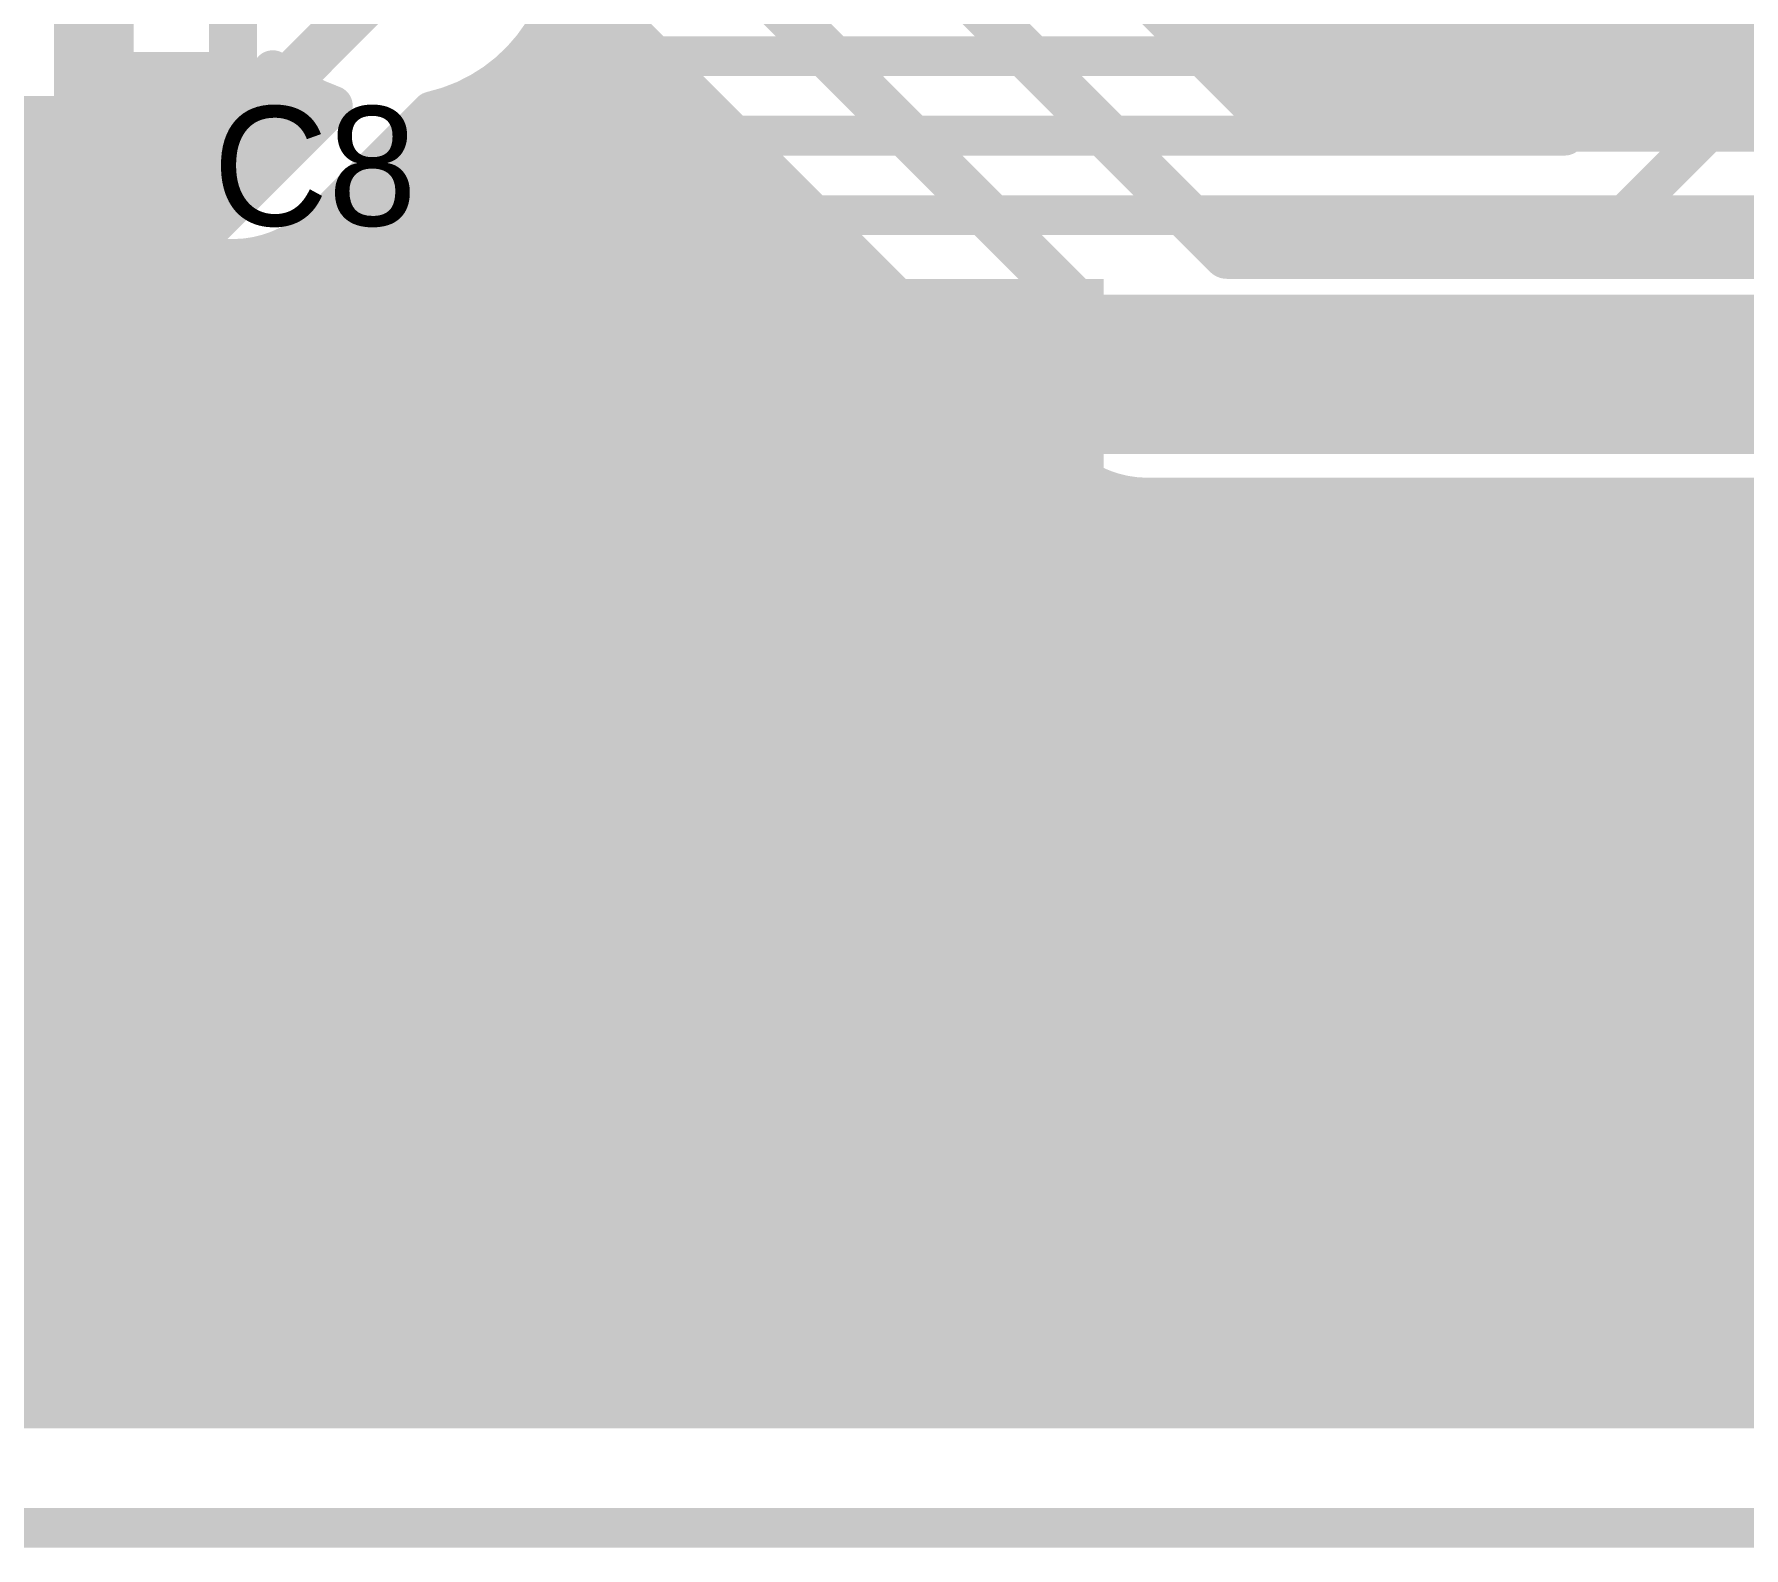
# Model space of a CAD drawing. Header units: millimetres. Extents: x 1.9 to 5.81, y 3 to 5.61.
# Drawn here: x 3.925 to 4.355, y 2.995 to 3.3755 of the extents above; entities that cross this region are included whole.
import ezdxf

# ---------------------------------------------------------------- set-up
doc = ezdxf.new("R2010")
doc.units = ezdxf.units.MM
doc.header["$MEASUREMENT"] = 0
for name, color, linetype in [('BottomLayer', 5, 'Continuous'), ('BottomSolder', 6, 'Continuous'), ('KeepOutLayer', 6, 'Continuous'), ('MultiLayer', 9, 'Continuous'), ('TopLayer', 1, 'Continuous'), ('TopOverlay', 2, 'Continuous'), ('TopPaste', 8, 'Continuous'), ('TopSolder', 216, 'Continuous')]:
    doc.layers.add(name, color=color, linetype=linetype)

msp = doc.modelspace()

# ---------------------------------------------------------------- linework, layer by layer
at = {"layer": 'BottomLayer'}
for points, const_width in [([(4.25, 3.351), (4.25, 3.47116)], 0.01), ([(4.03, 3.465), (4.205, 3.29)], 0.012), ([(4.26, 3.351), (4.26, 3.46116)], 0.01), ([(4.27, 3.351), (4.27, 3.45116)], 0.01), ([(4.28, 3.351), (4.28, 3.44116)], 0.01), ([(4.29, 3.351), (4.29, 3.43116)], 0.01), ([(4.24, 3.351), (4.24, 3.41938)], 0.01), ([(4.3, 3.351), (4.3, 3.42116)], 0.01), ([(4.13, 3.415), (4.225, 3.32)], 0.012), ([(4.31, 3.351), (4.31, 3.41116)], 0.01), ([(4.23, 3.35884), (4.23, 3.40646)], 0.01), ([(4.32, 3.351), (4.32, 3.40116)], 0.01), ([(4.22, 3.36884), (4.22, 3.39969)], 0.01), ([(4.19335, 3.39549), (4.23784, 3.351)], 0.01), ([(4.21, 3.37884), (4.21, 3.39613)], 0.01), ([(3.975, 3.35), (4.015, 3.39)], 0.012), ([(4.05926, 3.3919), (4.18306, 3.2681)], 0.01), ([(4.06, 3.03), (4.06, 3.39116)], 0.01), ([(4.33, 3.351), (4.33, 3.39131)], 0.01), ([(4.34, 3.351), (4.34, 3.38566)], 0.01), ([(4.35, 3.351), (4.35, 3.384)], 0.01), ([(4.36, 3.351), (4.36, 3.384)], 0.01), ([(4.05531, 3.38), (4.07116, 3.38)], 0.01), ([(4.07, 3.03), (4.07, 3.38116)], 0.01), ([(4.20884, 3.38), (5.2539, 3.38)], 0.01), ([(4.05, 3.03), (4.05, 3.37172)], 0.01), ([(4.08, 3.03), (4.08, 3.37116)], 0.01), ([(4.04854, 3.37), (4.08116, 3.37)], 0.01), ([(4.21884, 3.37), (5.24877, 3.37)], 0.01), ([(4.04, 3.03), (4.04, 3.36258)], 0.01), ([(4.03562, 3.36), (4.09116, 3.36)], 0.01), ([(4.09, 3.03), (4.09, 3.36116)], 0.01), ([(4.22884, 3.36), (5.24592, 3.36)], 0.01), ([(3.99694, 3.3281), (4.02496, 3.35612)], 0.01), ([(4.03, 3.03), (4.03, 3.35757)], 0.01), ([(2.27, 3.35), (3.975, 3.35)], 0.012), ([(4.01884, 3.35), (4.10116, 3.35)], 0.01), ([(4.02, 3.03), (4.02, 3.35116)], 0.01), ([(4.1, 3.03), (4.1, 3.35116)], 0.01), ([(4.23784, 3.351), (5.24501, 3.351)], 0.01), ([(4.01, 3.03), (4.01, 3.34116)], 0.01), ([(4.11, 3.03), (4.11, 3.34116)], 0.01), ([(4.00884, 3.34), (4.11116, 3.34)], 0.01), ([(3.99884, 3.33), (4.12116, 3.33)], 0.01), ([(4, 3.03), (4, 3.33116)], 0.01), ([(4.12, 3.03), (4.12, 3.33116)], 0.01), ([(2.27, 3.319), (3.975, 3.319)], 0.01), ([(3.92, 3.03), (3.92, 3.319)], 0.01), ([(3.93, 3.03), (3.93, 3.319)], 0.01), ([(3.94, 3.03), (3.94, 3.319)], 0.01), ([(3.95, 3.03), (3.95, 3.319)], 0.01), ([(3.96, 3.03), (3.96, 3.319)], 0.01), ([(3.97, 3.03), (3.97, 3.319)], 0.01), ([(3.98, 3.03), (3.98, 3.31941)], 0.01), ([(3.98281, 3.32), (4.13116, 3.32)], 0.01), ([(3.99, 3.03), (3.99, 3.32287)], 0.01), ([(4.13, 3.03), (4.13, 3.32116)], 0.01), ([(4.225, 3.32), (5.27, 3.32)], 0.012), ([(4.14, 3.03), (4.14, 3.31116)], 0.01), ([(1.93, 3.31), (4.14116, 3.31)], 0.01), ([(1.93, 3.3), (4.15116, 3.3)], 0.01), ([(4.15, 3.03), (4.15, 3.30116)], 0.01), ([(1.93, 3.29), (4.16116, 3.29)], 0.01), ([(4.16, 3.03), (4.16, 3.29116)], 0.01), ([(4.205, 3.29), (5.16, 3.29)], 0.012), ([(4.17, 3.03), (4.17, 3.28116)], 0.01), ([(1.93, 3.28), (4.17116, 3.28)], 0.01), ([(1.93, 3.27), (4.18116, 3.27)], 0.01), ([(4.18, 3.03), (4.18, 3.27116)], 0.01), ([(1.93, 3.26), (4.19719, 3.26)], 0.01), ([(4.19, 3.03), (4.19, 3.26287)], 0.01), ([(4.2, 3.03), (4.2, 3.25941)], 0.01), ([(4.205, 3.259), (5.14716, 3.259)], 0.01), ([(4.21, 3.03), (4.21, 3.259)], 0.01), ([(4.22, 3.03), (4.22, 3.259)], 0.01), ([(4.23, 3.03), (4.23, 3.259)], 0.01), ([(4.24, 3.03), (4.24, 3.259)], 0.01), ([(4.25, 3.03), (4.25, 3.259)], 0.01), ([(4.26, 3.03), (4.26, 3.259)], 0.01), ([(4.27, 3.03), (4.27, 3.259)], 0.01), ([(4.28, 3.03), (4.28, 3.259)], 0.01), ([(4.29, 3.03), (4.29, 3.259)], 0.01), ([(4.3, 3.03), (4.3, 3.259)], 0.01), ([(4.31, 3.03), (4.31, 3.259)], 0.01), ([(4.32, 3.03), (4.32, 3.259)], 0.01), ([(4.33, 3.03), (4.33, 3.259)], 0.01), ([(4.34, 3.03), (4.34, 3.259)], 0.01), ([(4.35, 3.03), (4.35, 3.259)], 0.01), ([(4.36, 3.03), (4.36, 3.259)], 0.01), ([(1.93, 3.25), (5.15616, 3.25)], 0.01), ([(1.93, 3.24), (5.16616, 3.24)], 0.01), ([(1.93, 3.23), (5.17616, 3.23)], 0.01), ([(1.93, 3.22), (5.18616, 3.22)], 0.01), ([(1.93, 3.21), (5.19616, 3.21)], 0.01), ([(1.93, 3.2), (5.20616, 3.2)], 0.01), ([(2.03041, 3.19), (5.21616, 3.19)], 0.01), ([(2.05123, 3.18), (5.22616, 3.18)], 0.01), ([(2.06423, 3.17), (5.23616, 3.17)], 0.01), ([(2.07365, 3.16), (5.24592, 3.16)], 0.01), ([(2.08078, 3.15), (5.245, 3.15)], 0.01), ([(2.08617, 3.14), (5.24592, 3.14)], 0.01), ([(2.09014, 3.13), (5.24877, 3.13)], 0.01), ([(2.09287, 3.12), (5.2539, 3.12)], 0.01), ([(2.09447, 3.11), (5.26225, 3.11)], 0.01), ([(2.095, 3.1), (5.27709, 3.1)], 0.01), ([(2.09447, 3.09), (5.60553, 3.09)], 0.01), ([(2.09287, 3.08), (5.60713, 3.08)], 0.01), ([(2.09014, 3.07), (5.60986, 3.07)], 0.01), ([(2.08617, 3.06), (5.61383, 3.06)], 0.01), ([(2.08078, 3.05), (5.61922, 3.05)], 0.01), ([(2.07365, 3.04), (5.62635, 3.04)], 0.01), ([(2.06423, 3.03), (5.63577, 3.03)], 0.01), ([(2.06423, 3.03), (5.63577, 3.03)], 0.01)]:
    msp.add_lwpolyline(points, dxfattribs=dict(at, const_width=const_width))
at = {"layer": 'BottomLayer', "const_width": 0.01}
for points in [[(4.05926, 3.3919, -0.300216), (4.02496, 3.35612)], [(3.99694, 3.3281, -0.199163), (3.975, 3.319)], [(3.99692, 3.32808, -0.198912), (3.975, 3.319)], [(4.205, 3.259, -0.199163), (4.18306, 3.2681)], [(4.205, 3.259, -0.198912), (4.18308, 3.26808)]]:
    msp.add_lwpolyline(points, format="xyb", dxfattribs=at)
at = {"layer": 'BottomLayer'}
for points, const_width in [([(4.05281, 3.38, 1), (4.05781, 3.38, 1)], 0.005), ([(4.06866, 3.38, 1), (4.07366, 3.38, 1)], 0.005), ([(4.20634, 3.38, 1), (4.21134, 3.38, 1)], 0.005), ([(4.2075, 3.37884, 1), (4.2125, 3.37884, 1)], 0.005), ([(4.0475, 3.37172, 1), (4.0525, 3.37172, 1)], 0.005), ([(4.0775, 3.37116, 1), (4.0825, 3.37116, 1)], 0.005), ([(4.04604, 3.37, 1), (4.05104, 3.37, 1)], 0.005), ([(4.07866, 3.37, 1), (4.08366, 3.37, 1)], 0.005), ([(4.21634, 3.37, 1), (4.22134, 3.37, 1)], 0.005), ([(4.2175, 3.36884, 1), (4.2225, 3.36884, 1)], 0.005), ([(4.0375, 3.36258, 1), (4.0425, 3.36258, 1)], 0.005), ([(4.03312, 3.36, 1), (4.03812, 3.36, 1)], 0.005), ([(4.0875, 3.36116, 1), (4.0925, 3.36116, 1)], 0.005), ([(4.08866, 3.36, 1), (4.09366, 3.36, 1)], 0.005), ([(4.22634, 3.36, 1), (4.23134, 3.36, 1)], 0.005), ([(4.2275, 3.35884, 1), (4.2325, 3.35884, 1)], 0.005), ([(4.02246, 3.35612, 1), (4.02746, 3.35612, 1)], 0.005), ([(4.02246, 3.35612, 1), (4.02746, 3.35612, 1)], 0.005), ([(4.0275, 3.35757, 1), (4.0325, 3.35757, 1)], 0.005), ([(3.972, 3.35, 1), (3.978, 3.35, 1)], 0.006), ([(3.972, 3.35, 1), (3.978, 3.35, 1)], 0.006), ([(4.01634, 3.35, 1), (4.02134, 3.35, 1)], 0.005), ([(4.0175, 3.35116, 1), (4.0225, 3.35116, 1)], 0.005), ([(4.0975, 3.35116, 1), (4.1025, 3.35116, 1)], 0.005), ([(4.09866, 3.35, 1), (4.10366, 3.35, 1)], 0.005), ([(4.23534, 3.351, 1), (4.24034, 3.351, 1)], 0.005), ([(4.23534, 3.351, 1), (4.24034, 3.351, 1)], 0.005), ([(4.2375, 3.351, 1), (4.2425, 3.351, 1)], 0.005), ([(4.2475, 3.351, 1), (4.2525, 3.351, 1)], 0.005), ([(4.2575, 3.351, 1), (4.2625, 3.351, 1)], 0.005), ([(4.2675, 3.351, 1), (4.2725, 3.351, 1)], 0.005), ([(4.2775, 3.351, 1), (4.2825, 3.351, 1)], 0.005), ([(4.2875, 3.351, 1), (4.2925, 3.351, 1)], 0.005), ([(4.2975, 3.351, 1), (4.3025, 3.351, 1)], 0.005), ([(4.3075, 3.351, 1), (4.3125, 3.351, 1)], 0.005), ([(4.3175, 3.351, 1), (4.3225, 3.351, 1)], 0.005), ([(4.3275, 3.351, 1), (4.3325, 3.351, 1)], 0.005), ([(4.3375, 3.351, 1), (4.3425, 3.351, 1)], 0.005), ([(4.3475, 3.351, 1), (4.3525, 3.351, 1)], 0.005), ([(4.3575, 3.351, 1), (4.3625, 3.351, 1)], 0.005), ([(4.0075, 3.34116, 1), (4.0125, 3.34116, 1)], 0.005), ([(4.1075, 3.34116, 1), (4.1125, 3.34116, 1)], 0.005), ([(4.00634, 3.34, 1), (4.01134, 3.34, 1)], 0.005), ([(4.10866, 3.34, 1), (4.11366, 3.34, 1)], 0.005), ([(3.99442, 3.32808, 1), (3.99942, 3.32808, 1)], 0.005), ([(3.99444, 3.3281, 1), (3.99944, 3.3281, 1)], 0.005), ([(3.99444, 3.3281, 1), (3.99944, 3.3281, 1)], 0.005), ([(3.99634, 3.33, 1), (4.00134, 3.33, 1)], 0.005), ([(3.9975, 3.33116, 1), (4.0025, 3.33116, 1)], 0.005), ([(4.1175, 3.33116, 1), (4.1225, 3.33116, 1)], 0.005), ([(4.11866, 3.33, 1), (4.12366, 3.33, 1)], 0.005), ([(3.9175, 3.319, 1), (3.9225, 3.319, 1)], 0.005), ([(3.9275, 3.319, 1), (3.9325, 3.319, 1)], 0.005), ([(3.9375, 3.319, 1), (3.9425, 3.319, 1)], 0.005), ([(3.9475, 3.319, 1), (3.9525, 3.319, 1)], 0.005), ([(3.9575, 3.319, 1), (3.9625, 3.319, 1)], 0.005), ([(3.9675, 3.319, 1), (3.9725, 3.319, 1)], 0.005), ([(3.9725, 3.319, 1), (3.9775, 3.319, 1)], 0.005), ([(3.9725, 3.319, 1), (3.9775, 3.319, 1)], 0.005), ([(3.9725, 3.319, 1), (3.9775, 3.319, 1)], 0.005), ([(3.9775, 3.31941, 1), (3.9825, 3.31941, 1)], 0.005), ([(3.98031, 3.32, 1), (3.98531, 3.32, 1)], 0.005), ([(3.9875, 3.32287, 1), (3.9925, 3.32287, 1)], 0.005), ([(4.1275, 3.32116, 1), (4.1325, 3.32116, 1)], 0.005), ([(4.12866, 3.32, 1), (4.13366, 3.32, 1)], 0.005), ([(4.222, 3.32, 1), (4.228, 3.32, 1)], 0.006), ([(4.222, 3.32, 1), (4.228, 3.32, 1)], 0.006), ([(4.1375, 3.31116, 1), (4.1425, 3.31116, 1)], 0.005), ([(4.13866, 3.31, 1), (4.14366, 3.31, 1)], 0.005), ([(4.1475, 3.30116, 1), (4.1525, 3.30116, 1)], 0.005), ([(4.14866, 3.3, 1), (4.15366, 3.3, 1)], 0.005), ([(4.1575, 3.29116, 1), (4.1625, 3.29116, 1)], 0.005), ([(4.15866, 3.29, 1), (4.16366, 3.29, 1)], 0.005), ([(4.202, 3.29, 1), (4.208, 3.29, 1)], 0.006), ([(4.202, 3.29, 1), (4.208, 3.29, 1)], 0.006), ([(4.1675, 3.28116, 1), (4.1725, 3.28116, 1)], 0.005), ([(4.16866, 3.28, 1), (4.17366, 3.28, 1)], 0.005), ([(4.1775, 3.27116, 1), (4.1825, 3.27116, 1)], 0.005), ([(4.17866, 3.27, 1), (4.18366, 3.27, 1)], 0.005), ([(4.18056, 3.2681, 1), (4.18556, 3.2681, 1)], 0.005), ([(4.18056, 3.2681, 1), (4.18556, 3.2681, 1)], 0.005), ([(4.18058, 3.26808, 1), (4.18558, 3.26808, 1)], 0.005), ([(4.1875, 3.26287, 1), (4.1925, 3.26287, 1)], 0.005), ([(4.19469, 3.26, 1), (4.19969, 3.26, 1)], 0.005), ([(4.1975, 3.25941, 1), (4.2025, 3.25941, 1)], 0.005), ([(4.2025, 3.259, 1), (4.2075, 3.259, 1)], 0.005), ([(4.2025, 3.259, 1), (4.2075, 3.259, 1)], 0.005), ([(4.2025, 3.259, 1), (4.2075, 3.259, 1)], 0.005), ([(4.2075, 3.259, 1), (4.2125, 3.259, 1)], 0.005), ([(4.2175, 3.259, 1), (4.2225, 3.259, 1)], 0.005), ([(4.2275, 3.259, 1), (4.2325, 3.259, 1)], 0.005), ([(4.2375, 3.259, 1), (4.2425, 3.259, 1)], 0.005), ([(4.2475, 3.259, 1), (4.2525, 3.259, 1)], 0.005), ([(4.2575, 3.259, 1), (4.2625, 3.259, 1)], 0.005), ([(4.2675, 3.259, 1), (4.2725, 3.259, 1)], 0.005), ([(4.2775, 3.259, 1), (4.2825, 3.259, 1)], 0.005), ([(4.2875, 3.259, 1), (4.2925, 3.259, 1)], 0.005), ([(4.2975, 3.259, 1), (4.3025, 3.259, 1)], 0.005), ([(4.3075, 3.259, 1), (4.3125, 3.259, 1)], 0.005), ([(4.3175, 3.259, 1), (4.3225, 3.259, 1)], 0.005), ([(4.3275, 3.259, 1), (4.3325, 3.259, 1)], 0.005), ([(4.3375, 3.259, 1), (4.3425, 3.259, 1)], 0.005), ([(4.3475, 3.259, 1), (4.3525, 3.259, 1)], 0.005), ([(4.3575, 3.259, 1), (4.3625, 3.259, 1)], 0.005), ([(4.19, 3.2, 1), (4.21, 3.2, 1)], 0.02), ([(3.9175, 3.03, 1), (3.9225, 3.03, 1)], 0.005), ([(3.9275, 3.03, 1), (3.9325, 3.03, 1)], 0.005), ([(3.9375, 3.03, 1), (3.9425, 3.03, 1)], 0.005), ([(3.9475, 3.03, 1), (3.9525, 3.03, 1)], 0.005), ([(3.9575, 3.03, 1), (3.9625, 3.03, 1)], 0.005), ([(3.9675, 3.03, 1), (3.9725, 3.03, 1)], 0.005), ([(3.9775, 3.03, 1), (3.9825, 3.03, 1)], 0.005), ([(3.9875, 3.03, 1), (3.9925, 3.03, 1)], 0.005), ([(3.9975, 3.03, 1), (4.0025, 3.03, 1)], 0.005), ([(4.0075, 3.03, 1), (4.0125, 3.03, 1)], 0.005), ([(4.0175, 3.03, 1), (4.0225, 3.03, 1)], 0.005), ([(4.0275, 3.03, 1), (4.0325, 3.03, 1)], 0.005), ([(4.0375, 3.03, 1), (4.0425, 3.03, 1)], 0.005), ([(4.0475, 3.03, 1), (4.0525, 3.03, 1)], 0.005), ([(4.0575, 3.03, 1), (4.0625, 3.03, 1)], 0.005), ([(4.0675, 3.03, 1), (4.0725, 3.03, 1)], 0.005), ([(4.0775, 3.03, 1), (4.0825, 3.03, 1)], 0.005), ([(4.0875, 3.03, 1), (4.0925, 3.03, 1)], 0.005), ([(4.0975, 3.03, 1), (4.1025, 3.03, 1)], 0.005), ([(4.1075, 3.03, 1), (4.1125, 3.03, 1)], 0.005), ([(4.1175, 3.03, 1), (4.1225, 3.03, 1)], 0.005), ([(4.1275, 3.03, 1), (4.1325, 3.03, 1)], 0.005), ([(4.1375, 3.03, 1), (4.1425, 3.03, 1)], 0.005), ([(4.1475, 3.03, 1), (4.1525, 3.03, 1)], 0.005), ([(4.1575, 3.03, 1), (4.1625, 3.03, 1)], 0.005), ([(4.1675, 3.03, 1), (4.1725, 3.03, 1)], 0.005), ([(4.1775, 3.03, 1), (4.1825, 3.03, 1)], 0.005), ([(4.1875, 3.03, 1), (4.1925, 3.03, 1)], 0.005), ([(4.1975, 3.03, 1), (4.2025, 3.03, 1)], 0.005), ([(4.2075, 3.03, 1), (4.2125, 3.03, 1)], 0.005), ([(4.2175, 3.03, 1), (4.2225, 3.03, 1)], 0.005), ([(4.2275, 3.03, 1), (4.2325, 3.03, 1)], 0.005), ([(4.2375, 3.03, 1), (4.2425, 3.03, 1)], 0.005), ([(4.2475, 3.03, 1), (4.2525, 3.03, 1)], 0.005), ([(4.2575, 3.03, 1), (4.2625, 3.03, 1)], 0.005), ([(4.2675, 3.03, 1), (4.2725, 3.03, 1)], 0.005), ([(4.2775, 3.03, 1), (4.2825, 3.03, 1)], 0.005), ([(4.2875, 3.03, 1), (4.2925, 3.03, 1)], 0.005), ([(4.2975, 3.03, 1), (4.3025, 3.03, 1)], 0.005), ([(4.3075, 3.03, 1), (4.3125, 3.03, 1)], 0.005), ([(4.3175, 3.03, 1), (4.3225, 3.03, 1)], 0.005), ([(4.3275, 3.03, 1), (4.3325, 3.03, 1)], 0.005), ([(4.3375, 3.03, 1), (4.3425, 3.03, 1)], 0.005), ([(4.3475, 3.03, 1), (4.3525, 3.03, 1)], 0.005), ([(4.3575, 3.03, 1), (4.3625, 3.03, 1)], 0.005)]:
    msp.add_lwpolyline(points, format="xyb", close=True, dxfattribs=dict(at, const_width=const_width))
at = {"layer": 'BottomSolder', "const_width": 0.024}
msp.add_lwpolyline([(4.188, 3.2, 1), (4.212, 3.2, 1)], format="xyb", close=True, dxfattribs=at)
msp.add_lwpolyline([(4.188, 3.2, 1), (4.212, 3.2, 1)], format="xyb", close=True, dxfattribs=at)
at = {"layer": 'KeepOutLayer', "const_width": 0.01}
msp.add_lwpolyline([(1.9, 3), (5.8, 3)], dxfattribs=at)
at = {"layer": 'MultiLayer', "const_width": 0.02}
msp.add_lwpolyline([(4.19, 3.2, 1), (4.21, 3.2, 1)], format="xyb", close=True, dxfattribs=at)
at = {"layer": 'TopLayer'}
for points, const_width in [([(3.94, 3.36), (3.94, 3.4)], 0.02), ([(4.295, 3.37), (4.32, 3.395)], 0.01), ([(4.31, 3.35), (4.345, 3.385)], 0.01), ([(4.325, 3.33), (4.37, 3.375)], 0.01), ([(3.975, 3.29), (4.055, 3.37)], 0.01), ([(3.985, 3.355), (3.985, 3.36646)], 0.01), ([(4.055, 3.37), (4.295, 3.37)], 0.01), ([(3.99, 3.34743), (3.99, 3.36258)], 0.01), ([(3.985, 3.36), (3.99438, 3.36)], 0.01), ([(3.895, 3.355), (3.925, 3.355)], 0.01), ([(3.895, 3.355), (3.925, 3.355)], 0.01), ([(3.92, 3.32), (3.92, 3.355)], 0.01), ([(3.925, 3.355), (3.985, 3.355)], 0.01), ([(3.93, 3.32), (3.93, 3.355)], 0.01), ([(3.94, 3.32), (3.94, 3.355)], 0.01), ([(3.95, 3.32), (3.95, 3.355)], 0.01), ([(3.96, 3.32), (3.96, 3.355)], 0.01), ([(3.96257, 3.32), (4.00011, 3.35754)], 0.01), ([(3.97, 3.32743), (3.97, 3.355)], 0.01), ([(3.98, 3.33743), (3.98, 3.355)], 0.01), ([(2.515, 3.35), (3.99257, 3.35)], 0.01), ([(3.97, 3.25), (4.07, 3.35)], 0.01), ([(4.07, 3.35), (4.31, 3.35)], 0.01), ([(2.515, 3.34), (3.98257, 3.34)], 0.01), ([(3.915, 3.33), (3.97257, 3.33)], 0.01), ([(3.98, 3.225), (4.085, 3.33)], 0.01), ([(4.085, 3.33), (4.325, 3.33)], 0.01), ([(3.915, 3.32), (3.96257, 3.32)], 0.01), ([(3.915, 3.32), (3.96257, 3.32)], 0.01), ([(4.15, 3.29), (4.45, 3.29)], 0.04), ([(3.85, 3.29), (3.975, 3.29)], 0.01), ([(4.00123, 3.2038), (4.085, 3.28757)], 0.01), ([(4.085, 3.245), (4.085, 3.28757)], 0.01), ([(4.08, 3.03), (4.08, 3.28257)], 0.01), ([(4.07743, 3.28), (4.085, 3.28)], 0.01), ([(4.07, 3.03), (4.07, 3.27257)], 0.01), ([(4.06743, 3.27), (4.085, 3.27)], 0.01), ([(4.05743, 3.26), (4.085, 3.26)], 0.01), ([(4.06, 3.03), (4.06, 3.26257)], 0.01), ([(4.05, 3.03), (4.05, 3.25257)], 0.01), ([(3.31, 3.25), (3.97, 3.25)], 0.01), ([(4.04743, 3.25), (4.085, 3.25)], 0.01), ([(4.04, 3.03), (4.04, 3.24257)], 0.01), ([(4.085, 3.245), (4.15, 3.245)], 0.01), ([(4.09, 3.155), (4.09, 3.245)], 0.01), ([(4.1, 3.155), (4.1, 3.245)], 0.01), ([(4.11, 3.155), (4.11, 3.245)], 0.01), ([(4.12, 3.155), (4.12, 3.245)], 0.01), ([(4.13, 3.155), (4.13, 3.245)], 0.01), ([(4.14, 3.155), (4.14, 3.245)], 0.01), ([(4.15, 3.245), (4.215, 3.245)], 0.01), ([(4.15, 3.245), (4.215, 3.245)], 0.01), ([(4.15, 3.155), (4.15, 3.245)], 0.01), ([(4.16, 3.155), (4.16, 3.245)], 0.01), ([(4.17, 3.155), (4.17, 3.245)], 0.01), ([(4.18, 3.155), (4.18, 3.245)], 0.01), ([(4.19, 3.155), (4.19, 3.245)], 0.01), ([(4.2, 3.155), (4.2, 3.245)], 0.01), ([(4.21, 3.155), (4.21, 3.245)], 0.01), ([(4.215, 3.245), (4.385, 3.245)], 0.01), ([(4.22, 3.03), (4.22, 3.245)], 0.01), ([(4.23, 3.03), (4.23, 3.245)], 0.01), ([(4.24, 3.03), (4.24, 3.245)], 0.01), ([(4.25, 3.03), (4.25, 3.245)], 0.01), ([(4.26, 3.03), (4.26, 3.245)], 0.01), ([(4.27, 3.03), (4.27, 3.245)], 0.01), ([(4.28, 3.03), (4.28, 3.245)], 0.01), ([(4.29, 3.03), (4.29, 3.245)], 0.01), ([(4.3, 3.03), (4.3, 3.245)], 0.01), ([(4.31, 3.03), (4.31, 3.245)], 0.01), ([(4.32, 3.03), (4.32, 3.245)], 0.01), ([(4.33, 3.03), (4.33, 3.245)], 0.01), ([(4.34, 3.03), (4.34, 3.245)], 0.01), ([(4.35, 3.03), (4.35, 3.245)], 0.01), ([(4.36, 3.03), (4.36, 3.245)], 0.01), ([(4.03743, 3.24), (4.47616, 3.24)], 0.01), ([(4.02743, 3.23), (4.48616, 3.23)], 0.01), ([(4.03, 3.03), (4.03, 3.23257)], 0.01), ([(2.735, 3.225), (3.98, 3.225)], 0.01), ([(4.02, 3.03), (4.02, 3.22257)], 0.01), ([(4.01743, 3.22), (4.49616, 3.22)], 0.01), ([(4.01, 3.03), (4.01, 3.21257)], 0.01), ([(4.00743, 3.21), (4.51219, 3.21)], 0.01), ([(3.99658, 3.2), (5.27709, 3.2)], 0.01), ([(4, 3.03), (4, 3.20264)], 0.01), ([(2.735, 3.195), (3.98, 3.195)], 0.01), ([(3.92, 3.03), (3.92, 3.195)], 0.01), ([(3.93, 3.03), (3.93, 3.195)], 0.01), ([(3.94, 3.03), (3.94, 3.195)], 0.01), ([(3.95, 3.03), (3.95, 3.195)], 0.01), ([(3.96, 3.03), (3.96, 3.195)], 0.01), ([(3.97, 3.03), (3.97, 3.195)], 0.01), ([(3.98, 3.03), (3.98, 3.195)], 0.01), ([(3.99, 3.03), (3.99, 3.19672)], 0.01), ([(2.03041, 3.19), (5.26225, 3.19)], 0.01), ([(2.05123, 3.18), (5.2539, 3.18)], 0.01), ([(2.06423, 3.17), (5.24877, 3.17)], 0.01), ([(2.07365, 3.16), (5.24592, 3.16)], 0.01), ([(4.085, 3.155), (4.215, 3.155)], 0.01), ([(4.085, 3.065), (4.085, 3.155)], 0.01), ([(4.15, 3.11), (4.15, 3.15)], 0.02), ([(4.215, 3.065), (4.215, 3.155)], 0.01), ([(3.915, 3.15), (4.085, 3.15)], 0.01), ([(4.215, 3.15), (4.385, 3.15)], 0.01), ([(3.915, 3.14), (4.085, 3.14)], 0.01), ([(4.215, 3.14), (4.385, 3.14)], 0.01), ([(3.915, 3.13), (4.085, 3.13)], 0.01), ([(4.215, 3.13), (4.385, 3.13)], 0.01), ([(2.35, 3.11), (5.05, 3.11)], 0.04), ([(3.915, 3.12), (4.085, 3.12)], 0.01), ([(4.215, 3.12), (4.385, 3.12)], 0.01), ([(4.09, 3.11), (4.15, 3.11)], 0.02), ([(4.15, 3.11), (4.21, 3.11)], 0.02), ([(4.15, 3.07), (4.15, 3.11)], 0.02), ([(3.915, 3.11), (4.085, 3.11)], 0.01), ([(4.215, 3.11), (4.385, 3.11)], 0.01), ([(3.915, 3.1), (4.085, 3.1)], 0.01), ([(4.215, 3.1), (4.385, 3.1)], 0.01), ([(3.915, 3.09), (4.085, 3.09)], 0.01), ([(4.215, 3.09), (4.385, 3.09)], 0.01), ([(3.915, 3.08), (4.085, 3.08)], 0.01), ([(4.215, 3.08), (4.385, 3.08)], 0.01), ([(3.915, 3.07), (4.085, 3.07)], 0.01), ([(4.215, 3.07), (4.385, 3.07)], 0.01), ([(4.085, 3.065), (4.215, 3.065)], 0.01), ([(4.09, 3.03), (4.09, 3.065)], 0.01), ([(4.1, 3.03), (4.1, 3.065)], 0.01), ([(4.11, 3.03), (4.11, 3.065)], 0.01), ([(4.12, 3.03), (4.12, 3.065)], 0.01), ([(4.13, 3.03), (4.13, 3.065)], 0.01), ([(4.14, 3.03), (4.14, 3.065)], 0.01), ([(4.15, 3.03), (4.15, 3.065)], 0.01), ([(4.16, 3.03), (4.16, 3.065)], 0.01), ([(4.17, 3.03), (4.17, 3.065)], 0.01), ([(4.18, 3.03), (4.18, 3.065)], 0.01), ([(4.19, 3.03), (4.19, 3.065)], 0.01), ([(4.2, 3.03), (4.2, 3.065)], 0.01), ([(4.21, 3.03), (4.21, 3.065)], 0.01), ([(2.08617, 3.06), (5.61383, 3.06)], 0.01), ([(2.08078, 3.05), (5.61922, 3.05)], 0.01), ([(2.07365, 3.04), (5.62635, 3.04)], 0.01), ([(2.06423, 3.03), (5.63577, 3.03)], 0.01), ([(2.06423, 3.03), (5.63577, 3.03)], 0.01)]:
    msp.add_lwpolyline(points, dxfattribs=dict(at, const_width=const_width))
for points, const_width in [([(3.9825, 3.36646, 1), (3.9875, 3.36646, 1)], 0.005), ([(3.9825, 3.36646, 1), (3.9875, 3.36646, 1)], 0.005), ([(4.0525, 3.37, 1), (4.0575, 3.37, 1)], 0.005), ([(4.0525, 3.37, 1), (4.0575, 3.37, 1)], 0.005), ([(4.2925, 3.37, 1), (4.2975, 3.37, 1)], 0.005), ([(4.2925, 3.37, 1), (4.2975, 3.37, 1)], 0.005), ([(3.935, 3.36, 1), (3.945, 3.36, 1)], 0.01), ([(3.9875, 3.36258, 1), (3.9925, 3.36258, 1)], 0.005), ([(3.9825, 3.36, 1), (3.9875, 3.36, 1)], 0.005), ([(3.99188, 3.36, 1), (3.99688, 3.36, 1)], 0.005), ([(3.9175, 3.355, 1), (3.9225, 3.355, 1)], 0.005), ([(3.9225, 3.355, 1), (3.9275, 3.355, 1)], 0.005), ([(3.9225, 3.355, 1), (3.9275, 3.355, 1)], 0.005), ([(3.9225, 3.355, 1), (3.9275, 3.355, 1)], 0.005), ([(3.9275, 3.355, 1), (3.9325, 3.355, 1)], 0.005), ([(3.9375, 3.355, 1), (3.9425, 3.355, 1)], 0.005), ([(3.9475, 3.355, 1), (3.9525, 3.355, 1)], 0.005), ([(3.9575, 3.355, 1), (3.9625, 3.355, 1)], 0.005), ([(3.9675, 3.355, 1), (3.9725, 3.355, 1)], 0.005), ([(3.9775, 3.355, 1), (3.9825, 3.355, 1)], 0.005), ([(3.9825, 3.355, 1), (3.9875, 3.355, 1)], 0.005), ([(3.9825, 3.355, 1), (3.9875, 3.355, 1)], 0.005), ([(3.99761, 3.35754, 1), (4.00261, 3.35754, 1)], 0.005), ([(3.99761, 3.35754, 1), (4.00261, 3.35754, 1)], 0.005), ([(3.99007, 3.35, 1), (3.99507, 3.35, 1)], 0.005), ([(4.0675, 3.35, 1), (4.0725, 3.35, 1)], 0.005), ([(4.0675, 3.35, 1), (4.0725, 3.35, 1)], 0.005), ([(4.3075, 3.35, 1), (4.3125, 3.35, 1)], 0.005), ([(4.3075, 3.35, 1), (4.3125, 3.35, 1)], 0.005), ([(3.9875, 3.34743, 1), (3.9925, 3.34743, 1)], 0.005), ([(3.9775, 3.33743, 1), (3.9825, 3.33743, 1)], 0.005), ([(3.98007, 3.34, 1), (3.98507, 3.34, 1)], 0.005), ([(3.97007, 3.33, 1), (3.97507, 3.33, 1)], 0.005), ([(4.0825, 3.33, 1), (4.0875, 3.33, 1)], 0.005), ([(4.0825, 3.33, 1), (4.0875, 3.33, 1)], 0.005), ([(4.3225, 3.33, 1), (4.3275, 3.33, 1)], 0.005), ([(4.3225, 3.33, 1), (4.3275, 3.33, 1)], 0.005), ([(3.9675, 3.32743, 1), (3.9725, 3.32743, 1)], 0.005), ([(3.9175, 3.32, 1), (3.9225, 3.32, 1)], 0.005), ([(3.9275, 3.32, 1), (3.9325, 3.32, 1)], 0.005), ([(3.9375, 3.32, 1), (3.9425, 3.32, 1)], 0.005), ([(3.9475, 3.32, 1), (3.9525, 3.32, 1)], 0.005), ([(3.9575, 3.32, 1), (3.9625, 3.32, 1)], 0.005), ([(3.96007, 3.32, 1), (3.96507, 3.32, 1)], 0.005), ([(3.96007, 3.32, 1), (3.96507, 3.32, 1)], 0.005), ([(3.96007, 3.32, 1), (3.96507, 3.32, 1)], 0.005), ([(4.14, 3.29, 1), (4.16, 3.29, 1)], 0.02), ([(3.9725, 3.29, 1), (3.9775, 3.29, 1)], 0.005), ([(3.9725, 3.29, 1), (3.9775, 3.29, 1)], 0.005), ([(4.0825, 3.28757, 1), (4.0875, 3.28757, 1)], 0.005), ([(4.0825, 3.28757, 1), (4.0875, 3.28757, 1)], 0.005), ([(4.0775, 3.28257, 1), (4.0825, 3.28257, 1)], 0.005), ([(4.07493, 3.28, 1), (4.07993, 3.28, 1)], 0.005), ([(4.0825, 3.28, 1), (4.0875, 3.28, 1)], 0.005), ([(4.0675, 3.27257, 1), (4.0725, 3.27257, 1)], 0.005), ([(4.06493, 3.27, 1), (4.06993, 3.27, 1)], 0.005), ([(4.0825, 3.27, 1), (4.0875, 3.27, 1)], 0.005), ([(4.05493, 3.26, 1), (4.05993, 3.26, 1)], 0.005), ([(4.0575, 3.26257, 1), (4.0625, 3.26257, 1)], 0.005), ([(4.0825, 3.26, 1), (4.0875, 3.26, 1)], 0.005), ([(4.0475, 3.25257, 1), (4.0525, 3.25257, 1)], 0.005), ([(3.9675, 3.25, 1), (3.9725, 3.25, 1)], 0.005), ([(3.9675, 3.25, 1), (3.9725, 3.25, 1)], 0.005), ([(4.04493, 3.25, 1), (4.04993, 3.25, 1)], 0.005), ([(4.0825, 3.25, 1), (4.0875, 3.25, 1)], 0.005), ([(4.0375, 3.24257, 1), (4.0425, 3.24257, 1)], 0.005), ([(4.0825, 3.245, 1), (4.0875, 3.245, 1)], 0.005), ([(4.0825, 3.245, 1), (4.0875, 3.245, 1)], 0.005), ([(4.0875, 3.245, 1), (4.0925, 3.245, 1)], 0.005), ([(4.0975, 3.245, 1), (4.1025, 3.245, 1)], 0.005), ([(4.1075, 3.245, 1), (4.1125, 3.245, 1)], 0.005), ([(4.1175, 3.245, 1), (4.1225, 3.245, 1)], 0.005), ([(4.1275, 3.245, 1), (4.1325, 3.245, 1)], 0.005), ([(4.1375, 3.245, 1), (4.1425, 3.245, 1)], 0.005), ([(4.1475, 3.245, 1), (4.1525, 3.245, 1)], 0.005), ([(4.1475, 3.245, 1), (4.1525, 3.245, 1)], 0.005), ([(4.1475, 3.245, 1), (4.1525, 3.245, 1)], 0.005), ([(4.1475, 3.245, 1), (4.1525, 3.245, 1)], 0.005), ([(4.1575, 3.245, 1), (4.1625, 3.245, 1)], 0.005), ([(4.1675, 3.245, 1), (4.1725, 3.245, 1)], 0.005), ([(4.1775, 3.245, 1), (4.1825, 3.245, 1)], 0.005), ([(4.1875, 3.245, 1), (4.1925, 3.245, 1)], 0.005), ([(4.1975, 3.245, 1), (4.2025, 3.245, 1)], 0.005), ([(4.2075, 3.245, 1), (4.2125, 3.245, 1)], 0.005), ([(4.2125, 3.245, 1), (4.2175, 3.245, 1)], 0.005), ([(4.2125, 3.245, 1), (4.2175, 3.245, 1)], 0.005), ([(4.2125, 3.245, 1), (4.2175, 3.245, 1)], 0.005), ([(4.2175, 3.245, 1), (4.2225, 3.245, 1)], 0.005), ([(4.2275, 3.245, 1), (4.2325, 3.245, 1)], 0.005), ([(4.2375, 3.245, 1), (4.2425, 3.245, 1)], 0.005), ([(4.2475, 3.245, 1), (4.2525, 3.245, 1)], 0.005), ([(4.2575, 3.245, 1), (4.2625, 3.245, 1)], 0.005), ([(4.2675, 3.245, 1), (4.2725, 3.245, 1)], 0.005), ([(4.2775, 3.245, 1), (4.2825, 3.245, 1)], 0.005), ([(4.2875, 3.245, 1), (4.2925, 3.245, 1)], 0.005), ([(4.2975, 3.245, 1), (4.3025, 3.245, 1)], 0.005), ([(4.3075, 3.245, 1), (4.3125, 3.245, 1)], 0.005), ([(4.3175, 3.245, 1), (4.3225, 3.245, 1)], 0.005), ([(4.3275, 3.245, 1), (4.3325, 3.245, 1)], 0.005), ([(4.3375, 3.245, 1), (4.3425, 3.245, 1)], 0.005), ([(4.3475, 3.245, 1), (4.3525, 3.245, 1)], 0.005), ([(4.3575, 3.245, 1), (4.3625, 3.245, 1)], 0.005), ([(4.03493, 3.24, 1), (4.03993, 3.24, 1)], 0.005), ([(4.02493, 3.23, 1), (4.02993, 3.23, 1)], 0.005), ([(4.0275, 3.23257, 1), (4.0325, 3.23257, 1)], 0.005), ([(3.9775, 3.225, 1), (3.9825, 3.225, 1)], 0.005), ([(3.9775, 3.225, 1), (3.9825, 3.225, 1)], 0.005), ([(4.0175, 3.22257, 1), (4.0225, 3.22257, 1)], 0.005), ([(4.01493, 3.22, 1), (4.01993, 3.22, 1)], 0.005), ([(4.0075, 3.21257, 1), (4.0125, 3.21257, 1)], 0.005), ([(4.19, 3.2, 1), (4.21, 3.2, 1)], 0.02), ([(4.00493, 3.21, 1), (4.00993, 3.21, 1)], 0.005), ([(3.99871, 3.20379, 1), (4.00371, 3.20379, 1)], 0.005), ([(3.99873, 3.2038, 1), (4.00373, 3.2038, 1)], 0.005), ([(3.99873, 3.2038, 1), (4.00373, 3.2038, 1)], 0.005), ([(3.99408, 3.2, 1), (3.99908, 3.2, 1)], 0.005), ([(3.9975, 3.20264, 1), (4.0025, 3.20264, 1)], 0.005), ([(3.9175, 3.195, 1), (3.9225, 3.195, 1)], 0.005), ([(3.9275, 3.195, 1), (3.9325, 3.195, 1)], 0.005), ([(3.9375, 3.195, 1), (3.9425, 3.195, 1)], 0.005), ([(3.9475, 3.195, 1), (3.9525, 3.195, 1)], 0.005), ([(3.9575, 3.195, 1), (3.9625, 3.195, 1)], 0.005), ([(3.9675, 3.195, 1), (3.9725, 3.195, 1)], 0.005), ([(3.9775, 3.195, 1), (3.9825, 3.195, 1)], 0.005), ([(3.9775, 3.195, 1), (3.9825, 3.195, 1)], 0.005), ([(3.9775, 3.195, 1), (3.9825, 3.195, 1)], 0.005), ([(3.9775, 3.195, 1), (3.9825, 3.195, 1)], 0.005), ([(3.9875, 3.19672, 1), (3.9925, 3.19672, 1)], 0.005), ([(4.0825, 3.155, 1), (4.0875, 3.155, 1)], 0.005), ([(4.0825, 3.155, 1), (4.0875, 3.155, 1)], 0.005), ([(4.0875, 3.155, 1), (4.0925, 3.155, 1)], 0.005), ([(4.0975, 3.155, 1), (4.1025, 3.155, 1)], 0.005), ([(4.1075, 3.155, 1), (4.1125, 3.155, 1)], 0.005), ([(4.1175, 3.155, 1), (4.1225, 3.155, 1)], 0.005), ([(4.1275, 3.155, 1), (4.1325, 3.155, 1)], 0.005), ([(4.1375, 3.155, 1), (4.1425, 3.155, 1)], 0.005), ([(4.145, 3.15, 1), (4.155, 3.15, 1)], 0.01), ([(4.1475, 3.155, 1), (4.1525, 3.155, 1)], 0.005), ([(4.1575, 3.155, 1), (4.1625, 3.155, 1)], 0.005), ([(4.1675, 3.155, 1), (4.1725, 3.155, 1)], 0.005), ([(4.1775, 3.155, 1), (4.1825, 3.155, 1)], 0.005), ([(4.1875, 3.155, 1), (4.1925, 3.155, 1)], 0.005), ([(4.1975, 3.155, 1), (4.2025, 3.155, 1)], 0.005), ([(4.2075, 3.155, 1), (4.2125, 3.155, 1)], 0.005), ([(4.2125, 3.155, 1), (4.2175, 3.155, 1)], 0.005), ([(4.2125, 3.155, 1), (4.2175, 3.155, 1)], 0.005), ([(4.0825, 3.15, 1), (4.0875, 3.15, 1)], 0.005), ([(4.2125, 3.15, 1), (4.2175, 3.15, 1)], 0.005), ([(4.0825, 3.14, 1), (4.0875, 3.14, 1)], 0.005), ([(4.2125, 3.14, 1), (4.2175, 3.14, 1)], 0.005), ([(4.0825, 3.13, 1), (4.0875, 3.13, 1)], 0.005), ([(4.2125, 3.13, 1), (4.2175, 3.13, 1)], 0.005), ([(4.0825, 3.12, 1), (4.0875, 3.12, 1)], 0.005), ([(4.2125, 3.12, 1), (4.2175, 3.12, 1)], 0.005), ([(4.085, 3.11, 1), (4.095, 3.11, 1)], 0.01), ([(4.145, 3.11, 1), (4.155, 3.11, 1)], 0.01), ([(4.145, 3.11, 1), (4.155, 3.11, 1)], 0.01), ([(4.145, 3.11, 1), (4.155, 3.11, 1)], 0.01), ([(4.145, 3.11, 1), (4.155, 3.11, 1)], 0.01), ([(4.205, 3.11, 1), (4.215, 3.11, 1)], 0.01), ([(4.0825, 3.11, 1), (4.0875, 3.11, 1)], 0.005), ([(4.2125, 3.11, 1), (4.2175, 3.11, 1)], 0.005), ([(4.0825, 3.1, 1), (4.0875, 3.1, 1)], 0.005), ([(4.2125, 3.1, 1), (4.2175, 3.1, 1)], 0.005), ([(4.0825, 3.09, 1), (4.0875, 3.09, 1)], 0.005), ([(4.2125, 3.09, 1), (4.2175, 3.09, 1)], 0.005), ([(4.0825, 3.08, 1), (4.0875, 3.08, 1)], 0.005), ([(4.2125, 3.08, 1), (4.2175, 3.08, 1)], 0.005), ([(4.145, 3.07, 1), (4.155, 3.07, 1)], 0.01), ([(4.0825, 3.07, 1), (4.0875, 3.07, 1)], 0.005), ([(4.2125, 3.07, 1), (4.2175, 3.07, 1)], 0.005), ([(4.0825, 3.065, 1), (4.0875, 3.065, 1)], 0.005), ([(4.0825, 3.065, 1), (4.0875, 3.065, 1)], 0.005), ([(4.0875, 3.065, 1), (4.0925, 3.065, 1)], 0.005), ([(4.0975, 3.065, 1), (4.1025, 3.065, 1)], 0.005), ([(4.1075, 3.065, 1), (4.1125, 3.065, 1)], 0.005), ([(4.1175, 3.065, 1), (4.1225, 3.065, 1)], 0.005), ([(4.1275, 3.065, 1), (4.1325, 3.065, 1)], 0.005), ([(4.1375, 3.065, 1), (4.1425, 3.065, 1)], 0.005), ([(4.1475, 3.065, 1), (4.1525, 3.065, 1)], 0.005), ([(4.1575, 3.065, 1), (4.1625, 3.065, 1)], 0.005), ([(4.1675, 3.065, 1), (4.1725, 3.065, 1)], 0.005), ([(4.1775, 3.065, 1), (4.1825, 3.065, 1)], 0.005), ([(4.1875, 3.065, 1), (4.1925, 3.065, 1)], 0.005), ([(4.1975, 3.065, 1), (4.2025, 3.065, 1)], 0.005), ([(4.2075, 3.065, 1), (4.2125, 3.065, 1)], 0.005), ([(4.2125, 3.065, 1), (4.2175, 3.065, 1)], 0.005), ([(4.2125, 3.065, 1), (4.2175, 3.065, 1)], 0.005), ([(3.9175, 3.03, 1), (3.9225, 3.03, 1)], 0.005), ([(3.9275, 3.03, 1), (3.9325, 3.03, 1)], 0.005), ([(3.9375, 3.03, 1), (3.9425, 3.03, 1)], 0.005), ([(3.9475, 3.03, 1), (3.9525, 3.03, 1)], 0.005), ([(3.9575, 3.03, 1), (3.9625, 3.03, 1)], 0.005), ([(3.9675, 3.03, 1), (3.9725, 3.03, 1)], 0.005), ([(3.9775, 3.03, 1), (3.9825, 3.03, 1)], 0.005), ([(3.9875, 3.03, 1), (3.9925, 3.03, 1)], 0.005), ([(3.9975, 3.03, 1), (4.0025, 3.03, 1)], 0.005), ([(4.0075, 3.03, 1), (4.0125, 3.03, 1)], 0.005), ([(4.0175, 3.03, 1), (4.0225, 3.03, 1)], 0.005), ([(4.0275, 3.03, 1), (4.0325, 3.03, 1)], 0.005), ([(4.0375, 3.03, 1), (4.0425, 3.03, 1)], 0.005), ([(4.0475, 3.03, 1), (4.0525, 3.03, 1)], 0.005), ([(4.0575, 3.03, 1), (4.0625, 3.03, 1)], 0.005), ([(4.0675, 3.03, 1), (4.0725, 3.03, 1)], 0.005), ([(4.0775, 3.03, 1), (4.0825, 3.03, 1)], 0.005), ([(4.0875, 3.03, 1), (4.0925, 3.03, 1)], 0.005), ([(4.0975, 3.03, 1), (4.1025, 3.03, 1)], 0.005), ([(4.1075, 3.03, 1), (4.1125, 3.03, 1)], 0.005), ([(4.1175, 3.03, 1), (4.1225, 3.03, 1)], 0.005), ([(4.1275, 3.03, 1), (4.1325, 3.03, 1)], 0.005), ([(4.1375, 3.03, 1), (4.1425, 3.03, 1)], 0.005), ([(4.1475, 3.03, 1), (4.1525, 3.03, 1)], 0.005), ([(4.1575, 3.03, 1), (4.1625, 3.03, 1)], 0.005), ([(4.1675, 3.03, 1), (4.1725, 3.03, 1)], 0.005), ([(4.1775, 3.03, 1), (4.1825, 3.03, 1)], 0.005), ([(4.1875, 3.03, 1), (4.1925, 3.03, 1)], 0.005), ([(4.1975, 3.03, 1), (4.2025, 3.03, 1)], 0.005), ([(4.2075, 3.03, 1), (4.2125, 3.03, 1)], 0.005), ([(4.2175, 3.03, 1), (4.2225, 3.03, 1)], 0.005), ([(4.2275, 3.03, 1), (4.2325, 3.03, 1)], 0.005), ([(4.2375, 3.03, 1), (4.2425, 3.03, 1)], 0.005), ([(4.2475, 3.03, 1), (4.2525, 3.03, 1)], 0.005), ([(4.2575, 3.03, 1), (4.2625, 3.03, 1)], 0.005), ([(4.2675, 3.03, 1), (4.2725, 3.03, 1)], 0.005), ([(4.2775, 3.03, 1), (4.2825, 3.03, 1)], 0.005), ([(4.2875, 3.03, 1), (4.2925, 3.03, 1)], 0.005), ([(4.2975, 3.03, 1), (4.3025, 3.03, 1)], 0.005), ([(4.3075, 3.03, 1), (4.3125, 3.03, 1)], 0.005), ([(4.3175, 3.03, 1), (4.3225, 3.03, 1)], 0.005), ([(4.3275, 3.03, 1), (4.3325, 3.03, 1)], 0.005), ([(4.3375, 3.03, 1), (4.3425, 3.03, 1)], 0.005), ([(4.3475, 3.03, 1), (4.3525, 3.03, 1)], 0.005), ([(4.3575, 3.03, 1), (4.3625, 3.03, 1)], 0.005)]:
    msp.add_lwpolyline(points, format="xyb", close=True, dxfattribs=dict(at, const_width=const_width))
at = {"layer": 'TopLayer', "const_width": 0.01}
for points in [[(4.00011, 3.35754, -0.09843), (3.985, 3.36646)], [(4.00123, 3.2038, -0.19906), (3.98, 3.195)], [(4.00121, 3.20379, -0.198912), (3.98, 3.195)]]:
    msp.add_lwpolyline(points, format="xyb", dxfattribs=at)
at = {"layer": 'TopLayer'}
for points in [[(4.11, 3.27), (4.19, 3.27), (4.11, 3.31), (4.19, 3.31)], [(4.11, 3.09), (4.19, 3.09), (4.11, 3.13), (4.19, 3.13)]]:
    msp.add_solid(points, dxfattribs=at)
at = {"layer": 'TopOverlay'}
for points, const_width in [([(3.975, 3.365), (3.975, 3.435)], 0.012), ([(3.94, 3.365), (3.975, 3.365)], 0.012), ([(4.09, 3.33), (4.51, 3.33)], 0.01), ([(4.09, 3.07), (4.09, 3.33)], 0.01), ([(4.09, 3.07), (4.51, 3.07)], 0.01)]:
    msp.add_lwpolyline(points, dxfattribs=dict(at, const_width=const_width))
for points, const_width in [([(3.937, 3.365, 1), (3.943, 3.365, 1)], 0.006), ([(3.972, 3.365, 1), (3.978, 3.365, 1)], 0.006), ([(3.972, 3.365, 1), (3.978, 3.365, 1)], 0.006), ([(4.0875, 3.33, 1), (4.0925, 3.33, 1)], 0.005), ([(4.0875, 3.33, 1), (4.0925, 3.33, 1)], 0.005), ([(4.0875, 3.07, 1), (4.0925, 3.07, 1)], 0.005), ([(4.0875, 3.07, 1), (4.0925, 3.07, 1)], 0.005)]:
    msp.add_lwpolyline(points, format="xyb", close=True, dxfattribs=dict(at, const_width=const_width))
at = {"layer": 'TopPaste'}
for points in [[(4.11, 3.27), (4.19, 3.27), (4.11, 3.31), (4.19, 3.31)], [(4.11, 3.27), (4.19, 3.27), (4.11, 3.31), (4.19, 3.31)], [(4.11, 3.09), (4.19, 3.09), (4.11, 3.13), (4.19, 3.13)], [(4.11, 3.09), (4.19, 3.09), (4.11, 3.13), (4.19, 3.13)]]:
    msp.add_solid(points, dxfattribs=at)
at = {"layer": 'TopSolder', "const_width": 0.024}
msp.add_lwpolyline([(4.188, 3.2, 1), (4.212, 3.2, 1)], format="xyb", close=True, dxfattribs=at)
msp.add_lwpolyline([(4.188, 3.2, 1), (4.212, 3.2, 1)], format="xyb", close=True, dxfattribs=at)
at = {"layer": 'TopSolder'}
for points in [[(4.106, 3.266), (4.194, 3.266), (4.106, 3.314), (4.194, 3.314)], [(4.106, 3.266), (4.194, 3.266), (4.106, 3.314), (4.194, 3.314)], [(4.106, 3.086), (4.194, 3.086), (4.106, 3.134), (4.194, 3.134)], [(4.106, 3.086), (4.194, 3.086), (4.106, 3.134), (4.194, 3.134)]]:
    msp.add_solid(points, dxfattribs=at)

# ---------------------------------------------------------------- texts
at = {"layer": 'TopOverlay'}
msp.add_text('C8', height=0.03, rotation=360, dxfattribs=at).set_placement((3.96994, 3.32737))

doc.saveas('drawing.dxf')
